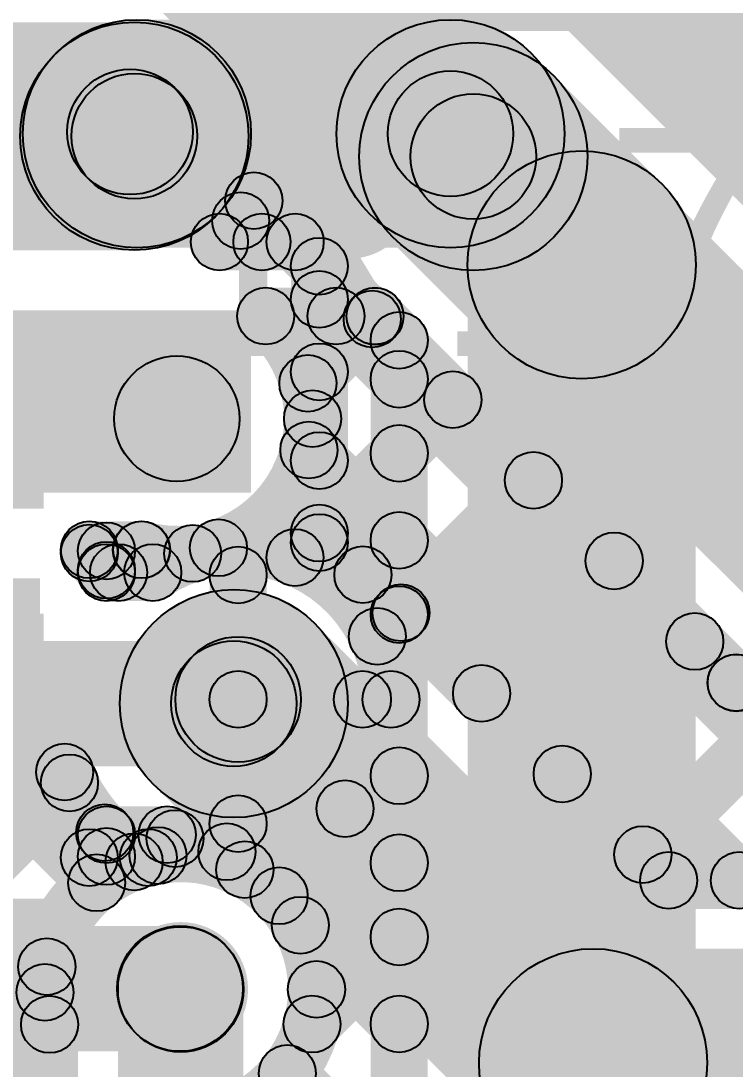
# Model space of a CAD drawing. Header units: millimetres. Extents: x -0.08 to 3.07, y -0.08 to 2.73.
# Drawn here: x 1.5857 to 1.7109, y 0.7399 to 0.9238 of the extents above; entities that cross this region are included whole.
import ezdxf

# ---------------------------------------------------------------- set-up
doc = ezdxf.new("R2010")
doc.units = ezdxf.units.MM
doc.header["$MEASUREMENT"] = 0
for name, color, linetype in [('BottomLayer', 5, 'Continuous'), ('TopLayer', 1, 'Continuous'), ('TopOverlay', 2, 'Continuous'), ('TopSolder', 216, 'Continuous'), ('ViaHoleLayer', 16, 'Continuous')]:
    doc.layers.add(name, color=color, linetype=linetype)

# ---------------------------------------------------------------- blocks, each defined once
blk = doc.blocks.new('BQ2057WSNTR_56')
at = {"layer": 'TopSolder'}
for points in [[(0.14081, 0.09081), (0.14081, 0.05919), (0.07179, 0.05919), (0.07179, 0.09081)], [(0.14081, 0.04081), (0.14081, 0.00919), (0.07179, 0.00919), (0.07179, 0.04081)], [(0.14081, -0.00919), (0.14081, -0.04081), (0.07179, -0.04081), (0.07179, -0.00919)], [(0.14081, -0.05919), (0.14081, -0.09081), (0.07179, -0.09081), (0.07179, -0.05919)]]:
    blk.add_hatch(color=216, dxfattribs=at).paths.add_polyline_path(points)

msp = doc.modelspace()

# ---------------------------------------------------------------- hatches: boundary and pattern name
at = {"layer": 'BottomLayer'}
for points in [[(1.56786, 0.96786), (1.59614, 0.99614), (1.74788, 0.84441), (1.71959, 0.81612)], [(1.67386, 0.92986), (1.70214, 0.95814), (1.78914, 0.87114), (1.76086, 0.84286)], [(1.5, 0.89331), (1.5, 0.91531), (1.6048, 0.91531), (1.6048, 0.89331)], [(1.59702, 0.89653), (1.61258, 0.91209), (1.61333, 0.91133), (1.59778, 0.89578)], [(1.62297, 0.8887), (1.63004, 0.89577), (1.63728, 0.88854), (1.63021, 0.88146)], [(1.62066, 0.8852), (1.62773, 0.89227), (1.63147, 0.88854), (1.6244, 0.88146)], [(1.62048, 0.88), (1.62048, 0.89), (1.63375, 0.89), (1.63375, 0.88)], [(1.63021, 0.88146), (1.63728, 0.88854), (1.64154, 0.88428), (1.63446, 0.87721)], [(1.63446, 0.87721), (1.64154, 0.88428), (1.71461, 0.8112), (1.70754, 0.80413)], [(1.643, 0.83227), (1.633, 0.83227), (1.633, 0.88075), (1.643, 0.88075)], [(1.63446, 0.8714), (1.64154, 0.87847), (1.74347, 0.77654), (1.7364, 0.76946)], [(1.64154, 0.85867), (1.63446, 0.86574), (1.64373, 0.87501), (1.6508, 0.86794)], [(1.554, 0.841), (1.626, 0.841), (1.626, 0.873), (1.554, 0.873)], [(1.64154, 0.83039), (1.63446, 0.83746), (1.65788, 0.86087), (1.66495, 0.8538)], [(1.63446, 0.84311), (1.64154, 0.85018), (1.71518, 0.77654), (1.70811, 0.76946)], [(1.65584, 0.81641), (1.64877, 0.82348), (1.67202, 0.84673), (1.67909, 0.83966)], [(1.66999, 0.80227), (1.66291, 0.80934), (1.68616, 0.83259), (1.69323, 0.82551)], [(1.64209, 0.82309), (1.64916, 0.83016), (1.70279, 0.77654), (1.69572, 0.76946)], [(1.57, 0.804), (1.589, 0.804), (1.589, 0.826), (1.57, 0.826)], [(1.68413, 0.78813), (1.67706, 0.7952), (1.7003, 0.81844), (1.70737, 0.81137)], [(1.60886, 0.78986), (1.63714, 0.81814), (1.70014, 0.75514), (1.67186, 0.72686)], [(1.69827, 0.77398), (1.6912, 0.78106), (1.71551, 0.80537), (1.72258, 0.7983)], [(1.569, 0.787), (1.569, 0.797), (1.59334, 0.797), (1.59334, 0.787)], [(1.54769, 0.78846), (1.55476, 0.79554), (1.59342, 0.75688), (1.58635, 0.74981)], [(1.57598, 0.78846), (1.58305, 0.79554), (1.60248, 0.77611), (1.59541, 0.76904)], [(1.47861, 0.66746), (1.47154, 0.67454), (1.59064, 0.79363), (1.59771, 0.78656)], [(1.59684, 0.77784), (1.60391, 0.78491), (1.60904, 0.77977), (1.60197, 0.7727)], [(1.69925, 0.768), (1.69925, 0.778), (1.915, 0.778), (1.915, 0.768)], [(1.5069, 0.66746), (1.49983, 0.67454), (1.58667, 0.76138), (1.59374, 0.75431)], [(1.686, 0.721), (1.686, 0.761), (1.915, 0.761), (1.915, 0.721)], [(1.62469, 0.70532), (1.60269, 0.70532), (1.60269, 0.75387), (1.62469, 0.75387)], [(1.59569, 0.70532), (1.58569, 0.70532), (1.58569, 0.74771), (1.59569, 0.74771)]]:
    msp.add_hatch(color=5, dxfattribs=at).paths.add_polyline_path(points)
h = msp.add_hatch(color=5, dxfattribs=at)
edge = h.paths.add_edge_path()
edge.add_arc((1.60556, 0.90356), 0.01181, 0, 360)
h = msp.add_hatch(color=5, dxfattribs=at)
edge = h.paths.add_edge_path()
edge.add_arc((1.6048, 0.90431), 0.011, 0, 360)
h = msp.add_hatch(color=5, dxfattribs=at)
edge = h.paths.add_edge_path()
edge.add_arc((1.6048, 0.90431), 0.011, 0, 360)
h = msp.add_hatch(color=5, dxfattribs=at)
edge = h.paths.add_edge_path()
edge.add_arc((1.60556, 0.90356), 0.011, 0, 360)
h = msp.add_hatch(color=5, dxfattribs=at)
edge = h.paths.add_edge_path()
edge.add_arc((1.62651, 0.89224), 0.005, 0, 360)
h = msp.add_hatch(color=5, dxfattribs=at)
edge = h.paths.add_edge_path()
edge.add_arc((1.62651, 0.89224), 0.005, 0, 360)
h = msp.add_hatch(color=5, dxfattribs=at)
edge = h.paths.add_edge_path()
edge.add_arc((1.62419, 0.88874), 0.005, 0, 360)
h = msp.add_hatch(color=5, dxfattribs=at)
edge = h.paths.add_edge_path()
edge.add_arc((1.62048, 0.885), 0.005, 0, 360)
h = msp.add_hatch(color=5, dxfattribs=at)
edge = h.paths.add_edge_path()
edge.add_arc((1.62048, 0.885), 0.005, 0, 360)
h = msp.add_hatch(color=5, dxfattribs=at)
edge = h.paths.add_edge_path()
edge.add_arc((1.62793, 0.885), 0.005, 0, 360)
h = msp.add_hatch(color=5, dxfattribs=at)
edge = h.paths.add_edge_path()
edge.add_arc((1.63375, 0.885), 0.005, 0, 360)
h = msp.add_hatch(color=5, dxfattribs=at)
edge = h.paths.add_edge_path()
edge.add_arc((1.63375, 0.885), 0.005, 0, 360)
h = msp.add_hatch(color=5, dxfattribs=at)
edge = h.paths.add_edge_path()
edge.add_arc((1.63375, 0.885), 0.005, 0, 360)
h = msp.add_hatch(color=5, dxfattribs=at)
edge = h.paths.add_edge_path()
edge.add_arc((1.638, 0.88075), 0.005, 0, 360)
h = msp.add_hatch(color=5, dxfattribs=at)
edge = h.paths.add_edge_path()
edge.add_arc((1.638, 0.88075), 0.005, 0, 360)
h = msp.add_hatch(color=5, dxfattribs=at)
edge = h.paths.add_edge_path()
edge.add_arc((1.638, 0.88075), 0.005, 0, 360)
h = msp.add_hatch(color=5, dxfattribs=at)
edge = h.paths.add_edge_path()
edge.add_arc((1.638, 0.87493), 0.005, 0, 360)
h = msp.add_hatch(color=5, dxfattribs=at)
edge = h.paths.add_edge_path()
edge.add_arc((1.64727, 0.87148), 0.005, 0, 360)
h = msp.add_hatch(color=5, dxfattribs=at)
edge = h.paths.add_edge_path()
edge.add_arc((1.638, 0.86221), 0.005, 0, 360)
h = msp.add_hatch(color=5, dxfattribs=at)
edge = h.paths.add_edge_path()
edge.add_arc((1.613, 0.854), 0.01181, 0, 360)
h = msp.add_hatch(color=5, dxfattribs=at)
edge = h.paths.add_edge_path()
edge.add_arc((1.66141, 0.85733), 0.005, 0, 360)
h = msp.add_hatch(color=5, dxfattribs=at)
edge = h.paths.add_edge_path()
edge.add_arc((1.638, 0.84665), 0.005, 0, 360)
h = msp.add_hatch(color=5, dxfattribs=at)
edge = h.paths.add_edge_path()
edge.add_arc((1.67555, 0.84319), 0.005, 0, 360)
h = msp.add_hatch(color=5, dxfattribs=at)
edge = h.paths.add_edge_path()
edge.add_arc((1.638, 0.83392), 0.005, 0, 360)
h = msp.add_hatch(color=5, dxfattribs=at)
edge = h.paths.add_edge_path()
edge.add_arc((1.638, 0.83227), 0.005, 0, 360)
h = msp.add_hatch(color=5, dxfattribs=at)
edge = h.paths.add_edge_path()
edge.add_arc((1.638, 0.83227), 0.005, 0, 360)
h = msp.add_hatch(color=5, dxfattribs=at)
edge = h.paths.add_edge_path()
edge.add_arc((1.6897, 0.82905), 0.005, 0, 360)
h = msp.add_hatch(color=5, dxfattribs=at)
edge = h.paths.add_edge_path()
edge.add_arc((1.64563, 0.82663), 0.005, 0, 360)
h = msp.add_hatch(color=5, dxfattribs=at)
edge = h.paths.add_edge_path()
edge.add_arc((1.64563, 0.82663), 0.005, 0, 360)
h = msp.add_hatch(color=5, dxfattribs=at)
edge = h.paths.add_edge_path()
edge.add_arc((1.623, 0.804), 0.02, 0, 360)
h = msp.add_hatch(color=5, dxfattribs=at)
edge = h.paths.add_edge_path()
edge.add_arc((1.65231, 0.81995), 0.005, 0, 360)
h = msp.add_hatch(color=5, dxfattribs=at)
edge = h.paths.add_edge_path()
edge.add_arc((1.70384, 0.81491), 0.005, 0, 360)
h = msp.add_hatch(color=5, dxfattribs=at)
edge = h.paths.add_edge_path()
edge.add_arc((1.62375, 0.80475), 0.01181, 0, 360)
h = msp.add_hatch(color=5, dxfattribs=at)
edge = h.paths.add_edge_path()
edge.add_arc((1.71108, 0.80767), 0.005, 0, 360)
h = msp.add_hatch(color=5, dxfattribs=at)
edge = h.paths.add_edge_path()
edge.add_arc((1.71108, 0.80767), 0.005, 0, 360)
h = msp.add_hatch(color=5, dxfattribs=at)
edge = h.paths.add_edge_path()
edge.add_arc((1.71111, 0.80764), 0.005, 0, 360)
h = msp.add_hatch(color=5, dxfattribs=at)
edge = h.paths.add_edge_path()
edge.add_arc((1.66645, 0.8058), 0.005, 0, 360)
h = msp.add_hatch(color=5, dxfattribs=at)
edge = h.paths.add_edge_path()
edge.add_arc((1.59334, 0.792), 0.005, 0, 360)
h = msp.add_hatch(color=5, dxfattribs=at)
edge = h.paths.add_edge_path()
edge.add_arc((1.59334, 0.792), 0.005, 0, 360)
h = msp.add_hatch(color=5, dxfattribs=at)
edge = h.paths.add_edge_path()
edge.add_arc((1.68059, 0.79166), 0.005, 0, 360)
h = msp.add_hatch(color=5, dxfattribs=at)
edge = h.paths.add_edge_path()
edge.add_arc((1.59418, 0.7901), 0.005, 0, 360)
h = msp.add_hatch(color=5, dxfattribs=at)
edge = h.paths.add_edge_path()
edge.add_arc((1.60037, 0.78137), 0.005, 0, 360)
h = msp.add_hatch(color=5, dxfattribs=at)
edge = h.paths.add_edge_path()
edge.add_arc((1.60037, 0.78137), 0.005, 0, 360)
h = msp.add_hatch(color=5, dxfattribs=at)
edge = h.paths.add_edge_path()
edge.add_arc((1.69473, 0.77752), 0.005, 0, 360)
h = msp.add_hatch(color=5, dxfattribs=at)
edge = h.paths.add_edge_path()
edge.add_arc((1.60551, 0.77624), 0.005, 0, 360)
h = msp.add_hatch(color=5, dxfattribs=at)
edge = h.paths.add_edge_path()
edge.add_arc((1.60551, 0.77624), 0.005, 0, 360)
h = msp.add_hatch(color=5, dxfattribs=at)
edge = h.paths.add_edge_path()
edge.add_arc((1.69925, 0.773), 0.005, 0, 360)
h = msp.add_hatch(color=5, dxfattribs=at)
edge = h.paths.add_edge_path()
edge.add_arc((1.69925, 0.773), 0.005, 0, 360)
h = msp.add_hatch(color=5, dxfattribs=at)
edge = h.paths.add_edge_path()
edge.add_arc((1.71165, 0.773), 0.005, 0, 360)
h = msp.add_hatch(color=5, dxfattribs=at)
edge = h.paths.add_edge_path()
edge.add_arc((1.59894, 0.77257), 0.005, 0, 360)
h = msp.add_hatch(color=5, dxfattribs=at)
edge = h.paths.add_edge_path()
edge.add_arc((1.61369, 0.75387), 0.01181, 0, 360)
h = msp.add_hatch(color=5, dxfattribs=at)
edge = h.paths.add_edge_path()
edge.add_arc((1.61369, 0.75387), 0.011, 0, 360)
h = msp.add_hatch(color=5, dxfattribs=at)
edge = h.paths.add_edge_path()
edge.add_arc((1.59021, 0.75785), 0.005, 0, 360)
h = msp.add_hatch(color=5, dxfattribs=at)
edge = h.paths.add_edge_path()
edge.add_arc((1.686, 0.741), 0.02, 0, 360)
h = msp.add_hatch(color=5, dxfattribs=at)
edge = h.paths.add_edge_path()
edge.add_arc((1.686, 0.741), 0.02, 0, 360)
h = msp.add_hatch(color=5, dxfattribs=at)
edge = h.paths.add_edge_path()
edge.add_arc((1.58988, 0.75335), 0.005, 0, 360)
h = msp.add_hatch(color=5, dxfattribs=at)
edge = h.paths.add_edge_path()
edge.add_arc((1.59069, 0.74771), 0.005, 0, 360)
h = msp.add_hatch(color=5, dxfattribs=at)
edge = h.paths.add_edge_path()
edge.add_arc((1.59069, 0.74771), 0.005, 0, 360)
at = {"layer": 'TopLayer'}
for points in [[(1.55559, 0.88356), (1.55559, 0.92356), (1.60556, 0.92356), (1.60556, 0.88356)], [(1.606, 0.884), (1.606, 0.924), (1.661, 0.924), (1.661, 0.884)], [(1.65086, 0.88586), (1.67914, 0.91414), (1.69814, 0.89514), (1.66986, 0.86686)], [(1.65322, 0.89622), (1.66878, 0.91178), (1.67278, 0.90778), (1.65722, 0.89222)], [(1.704, 0.604), (1.664, 0.604), (1.664, 0.881), (1.704, 0.881)], [(1.62859, 0.867), (1.62859, 0.877), (1.64775, 0.877), (1.64775, 0.867)], [(1.63953, 0.85666), (1.63245, 0.86373), (1.64423, 0.87551), (1.6513, 0.86844)], [(1.6374, 0.86846), (1.64447, 0.87554), (1.65554, 0.86447), (1.64846, 0.8574)], [(1.64421, 0.86846), (1.65128, 0.87554), (1.65554, 0.87128), (1.64846, 0.86421)], [(1.657, 0.604), (1.647, 0.604), (1.647, 0.86775), (1.657, 0.86775)], [(1.55515, 0.843), (1.55515, 0.865), (1.613, 0.865), (1.613, 0.843)], [(1.63725, 0.8261), (1.63018, 0.83318), (1.64846, 0.85146), (1.65554, 0.84439)], [(1.63263, 0.84495), (1.6397, 0.85202), (1.65554, 0.83618), (1.64846, 0.82911)], [(1.59766, 0.826), (1.59766, 0.836), (1.60684, 0.836), (1.60684, 0.826)], [(1.59413, 0.82688), (1.6012, 0.83395), (1.6042, 0.83095), (1.59713, 0.82388)], [(1.60633, 0.82346), (1.59926, 0.83054), (1.60326, 0.83454), (1.61033, 0.82746)], [(1.60066, 0.822), (1.60066, 0.832), (1.60879, 0.832), (1.60879, 0.822)], [(1.60566, 0.827), (1.59566, 0.827), (1.59566, 0.83081), (1.60566, 0.83081)], [(1.62875, 0.80475), (1.61875, 0.80475), (1.61875, 0.82656), (1.62875, 0.82656)], [(1.65171, 0.81228), (1.64464, 0.81935), (1.64846, 0.82317), (1.65554, 0.8161)], [(1.55515, 0.793), (1.55515, 0.815), (1.623, 0.815), (1.623, 0.793)], [(1.63078, 0.79622), (1.61522, 0.81178), (1.61597, 0.81253), (1.63153, 0.79697)], [(1.62375, 0.79975), (1.62375, 0.80975), (1.64556, 0.80975), (1.64556, 0.79975)], [(1.62875, 0.78294), (1.61875, 0.78294), (1.61875, 0.80475), (1.62875, 0.80475)], [(1.63447, 0.76675), (1.6274, 0.77382), (1.64846, 0.79489), (1.65554, 0.78782)], [(1.63896, 0.78205), (1.64603, 0.78912), (1.65554, 0.77962), (1.64846, 0.77254)], [(1.60066, 0.776), (1.60066, 0.786), (1.61131, 0.786), (1.61131, 0.776)], [(1.61325, 0.77382), (1.60618, 0.78089), (1.60915, 0.78386), (1.61622, 0.77679)], [(1.59766, 0.772), (1.59766, 0.782), (1.60801, 0.782), (1.60801, 0.772)], [(1.61825, 0.77448), (1.62532, 0.78155), (1.62847, 0.7784), (1.6214, 0.77133)], [(1.60566, 0.77719), (1.59566, 0.77719), (1.59566, 0.781), (1.60566, 0.781)], [(1.63114, 0.76159), (1.63821, 0.76866), (1.65554, 0.75133), (1.64846, 0.74426)], [(1.55515, 0.743), (1.55515, 0.765), (1.61356, 0.765), (1.61356, 0.743)], [(1.64024, 0.74424), (1.63317, 0.75131), (1.64846, 0.76661), (1.65554, 0.75953)], [(1.60578, 0.74622), (1.62134, 0.76178), (1.62146, 0.76165), (1.60591, 0.7461)], [(1.62885, 0.73559), (1.63592, 0.74267), (1.65554, 0.72305), (1.64846, 0.71598)]]:
    msp.add_hatch(color=1, dxfattribs=at).paths.add_polyline_path(points)
h = msp.add_hatch(color=1, dxfattribs=at)
edge = h.paths.add_edge_path()
edge.add_arc((1.60556, 0.90356), 0.02, 0, 360)
h = msp.add_hatch(color=1, dxfattribs=at)
edge = h.paths.add_edge_path()
edge.add_arc((1.606, 0.904), 0.02, 0, 360)
h = msp.add_hatch(color=1, dxfattribs=at)
edge = h.paths.add_edge_path()
edge.add_arc((1.661, 0.904), 0.02, 0, 360)
h = msp.add_hatch(color=1, dxfattribs=at)
edge = h.paths.add_edge_path()
edge.add_arc((1.665, 0.9), 0.02, 0, 360)
h = msp.add_hatch(color=1, dxfattribs=at)
edge = h.paths.add_edge_path()
edge.add_arc((1.60556, 0.90356), 0.01181, 0, 360)
h = msp.add_hatch(color=1, dxfattribs=at)
edge = h.paths.add_edge_path()
edge.add_arc((1.661, 0.904), 0.011, 0, 360)
h = msp.add_hatch(color=1, dxfattribs=at)
edge = h.paths.add_edge_path()
edge.add_arc((1.665, 0.9), 0.011, 0, 360)
h = msp.add_hatch(color=1, dxfattribs=at)
edge = h.paths.add_edge_path()
edge.add_arc((1.684, 0.881), 0.02, 0, 360)
h = msp.add_hatch(color=1, dxfattribs=at)
edge = h.paths.add_edge_path()
edge.add_arc((1.684, 0.881), 0.02, 0, 360)
h = msp.add_hatch(color=1, dxfattribs=at)
edge = h.paths.add_edge_path()
edge.add_arc((1.62859, 0.872), 0.005, 0, 360)
h = msp.add_hatch(color=1, dxfattribs=at)
edge = h.paths.add_edge_path()
edge.add_arc((1.62859, 0.872), 0.005, 0, 360)
h = msp.add_hatch(color=1, dxfattribs=at)
edge = h.paths.add_edge_path()
edge.add_arc((1.64093, 0.872), 0.005, 0, 360)
h = msp.add_hatch(color=1, dxfattribs=at)
edge = h.paths.add_edge_path()
edge.add_arc((1.64775, 0.872), 0.005, 0, 360)
h = msp.add_hatch(color=1, dxfattribs=at)
edge = h.paths.add_edge_path()
edge.add_arc((1.64775, 0.872), 0.005, 0, 360)
h = msp.add_hatch(color=1, dxfattribs=at)
edge = h.paths.add_edge_path()
edge.add_arc((1.64777, 0.87198), 0.005, 0, 360)
h = msp.add_hatch(color=1, dxfattribs=at)
edge = h.paths.add_edge_path()
edge.add_arc((1.652, 0.86775), 0.005, 0, 360)
h = msp.add_hatch(color=1, dxfattribs=at)
edge = h.paths.add_edge_path()
edge.add_arc((1.652, 0.86775), 0.005, 0, 360)
h = msp.add_hatch(color=1, dxfattribs=at)
edge = h.paths.add_edge_path()
edge.add_arc((1.613, 0.854), 0.01181, 0, 360)
h = msp.add_hatch(color=1, dxfattribs=at)
edge = h.paths.add_edge_path()
edge.add_arc((1.613, 0.854), 0.011, 0, 360)
h = msp.add_hatch(color=1, dxfattribs=at)
edge = h.paths.add_edge_path()
edge.add_arc((1.63599, 0.8602), 0.005, 0, 360)
h = msp.add_hatch(color=1, dxfattribs=at)
edge = h.paths.add_edge_path()
edge.add_arc((1.652, 0.86093), 0.005, 0, 360)
h = msp.add_hatch(color=1, dxfattribs=at)
edge = h.paths.add_edge_path()
edge.add_arc((1.63681, 0.854), 0.005, 0, 360)
h = msp.add_hatch(color=1, dxfattribs=at)
edge = h.paths.add_edge_path()
edge.add_arc((1.63681, 0.854), 0.005, 0, 360)
h = msp.add_hatch(color=1, dxfattribs=at)
edge = h.paths.add_edge_path()
edge.add_arc((1.63616, 0.84849), 0.005, 0, 360)
h = msp.add_hatch(color=1, dxfattribs=at)
edge = h.paths.add_edge_path()
edge.add_arc((1.652, 0.84792), 0.005, 0, 360)
h = msp.add_hatch(color=1, dxfattribs=at)
edge = h.paths.add_edge_path()
edge.add_arc((1.652, 0.83265), 0.005, 0, 360)
h = msp.add_hatch(color=1, dxfattribs=at)
edge = h.paths.add_edge_path()
edge.add_arc((1.59766, 0.831), 0.005, 0, 360)
h = msp.add_hatch(color=1, dxfattribs=at)
edge = h.paths.add_edge_path()
edge.add_arc((1.59766, 0.83042), 0.005, 0, 360)
h = msp.add_hatch(color=1, dxfattribs=at)
edge = h.paths.add_edge_path()
edge.add_arc((1.60066, 0.83081), 0.005, 0, 360)
h = msp.add_hatch(color=1, dxfattribs=at)
edge = h.paths.add_edge_path()
edge.add_arc((1.60679, 0.831), 0.005, 0, 360)
h = msp.add_hatch(color=1, dxfattribs=at)
edge = h.paths.add_edge_path()
edge.add_arc((1.60684, 0.831), 0.005, 0, 360)
h = msp.add_hatch(color=1, dxfattribs=at)
edge = h.paths.add_edge_path()
edge.add_arc((1.60684, 0.831), 0.005, 0, 360)
h = msp.add_hatch(color=1, dxfattribs=at)
edge = h.paths.add_edge_path()
edge.add_arc((1.61579, 0.83035), 0.005, 0, 360)
h = msp.add_hatch(color=1, dxfattribs=at)
edge = h.paths.add_edge_path()
edge.add_arc((1.61579, 0.83035), 0.005, 0, 360)
h = msp.add_hatch(color=1, dxfattribs=at)
edge = h.paths.add_edge_path()
edge.add_arc((1.62031, 0.83134), 0.005, 0, 360)
h = msp.add_hatch(color=1, dxfattribs=at)
edge = h.paths.add_edge_path()
edge.add_arc((1.62031, 0.83134), 0.005, 0, 360)
h = msp.add_hatch(color=1, dxfattribs=at)
edge = h.paths.add_edge_path()
edge.add_arc((1.63372, 0.82964), 0.005, 0, 360)
h = msp.add_hatch(color=1, dxfattribs=at)
edge = h.paths.add_edge_path()
edge.add_arc((1.60066, 0.82742), 0.005, 0, 360)
h = msp.add_hatch(color=1, dxfattribs=at)
edge = h.paths.add_edge_path()
edge.add_arc((1.60066, 0.827), 0.005, 0, 360)
h = msp.add_hatch(color=1, dxfattribs=at)
edge = h.paths.add_edge_path()
edge.add_arc((1.60066, 0.827), 0.005, 0, 360)
h = msp.add_hatch(color=1, dxfattribs=at)
edge = h.paths.add_edge_path()
edge.add_arc((1.60279, 0.827), 0.005, 0, 360)
h = msp.add_hatch(color=1, dxfattribs=at)
edge = h.paths.add_edge_path()
edge.add_arc((1.60879, 0.827), 0.005, 0, 360)
h = msp.add_hatch(color=1, dxfattribs=at)
edge = h.paths.add_edge_path()
edge.add_arc((1.60879, 0.827), 0.005, 0, 360)
h = msp.add_hatch(color=1, dxfattribs=at)
edge = h.paths.add_edge_path()
edge.add_arc((1.62375, 0.82656), 0.005, 0, 360)
h = msp.add_hatch(color=1, dxfattribs=at)
edge = h.paths.add_edge_path()
edge.add_arc((1.652, 0.81964), 0.005, 0, 360)
h = msp.add_hatch(color=1, dxfattribs=at)
edge = h.paths.add_edge_path()
edge.add_arc((1.64817, 0.81581), 0.005, 0, 360)
h = msp.add_hatch(color=1, dxfattribs=at)
edge = h.paths.add_edge_path()
edge.add_arc((1.62375, 0.80475), 0.01181, 0, 360)
h = msp.add_hatch(color=1, dxfattribs=at)
edge = h.paths.add_edge_path()
edge.add_arc((1.623, 0.804), 0.011, 0, 360)
h = msp.add_hatch(color=1, dxfattribs=at)
edge = h.paths.add_edge_path()
edge.add_arc((1.623, 0.804), 0.011, 0, 360)
h = msp.add_hatch(color=1, dxfattribs=at)
edge = h.paths.add_edge_path()
edge.add_arc((1.62375, 0.80475), 0.011, 0, 360)
h = msp.add_hatch(color=1, dxfattribs=at)
edge = h.paths.add_edge_path()
edge.add_arc((1.62375, 0.80475), 0.005, 0, 360)
h = msp.add_hatch(color=1, dxfattribs=at)
edge = h.paths.add_edge_path()
edge.add_arc((1.62375, 0.80475), 0.005, 0, 360)
h = msp.add_hatch(color=1, dxfattribs=at)
edge = h.paths.add_edge_path()
edge.add_arc((1.62375, 0.80475), 0.005, 0, 360)
h = msp.add_hatch(color=1, dxfattribs=at)
edge = h.paths.add_edge_path()
edge.add_arc((1.64556, 0.80475), 0.005, 0, 360)
h = msp.add_hatch(color=1, dxfattribs=at)
edge = h.paths.add_edge_path()
edge.add_arc((1.65056, 0.80475), 0.005, 0, 360)
h = msp.add_hatch(color=1, dxfattribs=at)
edge = h.paths.add_edge_path()
edge.add_arc((1.65056, 0.80475), 0.005, 0, 360)
h = msp.add_hatch(color=1, dxfattribs=at)
edge = h.paths.add_edge_path()
edge.add_arc((1.652, 0.79135), 0.005, 0, 360)
h = msp.add_hatch(color=1, dxfattribs=at)
edge = h.paths.add_edge_path()
edge.add_arc((1.6425, 0.78558), 0.005, 0, 360)
h = msp.add_hatch(color=1, dxfattribs=at)
edge = h.paths.add_edge_path()
edge.add_arc((1.62375, 0.78294), 0.005, 0, 360)
h = msp.add_hatch(color=1, dxfattribs=at)
edge = h.paths.add_edge_path()
edge.add_arc((1.60066, 0.781), 0.005, 0, 360)
h = msp.add_hatch(color=1, dxfattribs=at)
edge = h.paths.add_edge_path()
edge.add_arc((1.60066, 0.781), 0.005, 0, 360)
h = msp.add_hatch(color=1, dxfattribs=at)
edge = h.paths.add_edge_path()
edge.add_arc((1.61131, 0.781), 0.005, 0, 360)
h = msp.add_hatch(color=1, dxfattribs=at)
edge = h.paths.add_edge_path()
edge.add_arc((1.61131, 0.781), 0.005, 0, 360)
h = msp.add_hatch(color=1, dxfattribs=at)
edge = h.paths.add_edge_path()
edge.add_arc((1.61269, 0.78033), 0.005, 0, 360)
h = msp.add_hatch(color=1, dxfattribs=at)
edge = h.paths.add_edge_path()
edge.add_arc((1.59766, 0.777), 0.005, 0, 360)
h = msp.add_hatch(color=1, dxfattribs=at)
edge = h.paths.add_edge_path()
edge.add_arc((1.60066, 0.77719), 0.005, 0, 360)
h = msp.add_hatch(color=1, dxfattribs=at)
edge = h.paths.add_edge_path()
edge.add_arc((1.60801, 0.777), 0.005, 0, 360)
h = msp.add_hatch(color=1, dxfattribs=at)
edge = h.paths.add_edge_path()
edge.add_arc((1.60801, 0.777), 0.005, 0, 360)
h = msp.add_hatch(color=1, dxfattribs=at)
edge = h.paths.add_edge_path()
edge.add_arc((1.60971, 0.77735), 0.005, 0, 360)
h = msp.add_hatch(color=1, dxfattribs=at)
edge = h.paths.add_edge_path()
edge.add_arc((1.62178, 0.77801), 0.005, 0, 360)
h = msp.add_hatch(color=1, dxfattribs=at)
edge = h.paths.add_edge_path()
edge.add_arc((1.62493, 0.77486), 0.005, 0, 360)
h = msp.add_hatch(color=1, dxfattribs=at)
edge = h.paths.add_edge_path()
edge.add_arc((1.652, 0.77608), 0.005, 0, 360)
h = msp.add_hatch(color=1, dxfattribs=at)
edge = h.paths.add_edge_path()
edge.add_arc((1.63094, 0.77029), 0.005, 0, 360)
h = msp.add_hatch(color=1, dxfattribs=at)
edge = h.paths.add_edge_path()
edge.add_arc((1.63467, 0.76512), 0.005, 0, 360)
h = msp.add_hatch(color=1, dxfattribs=at)
edge = h.paths.add_edge_path()
edge.add_arc((1.652, 0.76307), 0.005, 0, 360)
h = msp.add_hatch(color=1, dxfattribs=at)
edge = h.paths.add_edge_path()
edge.add_arc((1.61369, 0.75387), 0.01181, 0, 360)
h = msp.add_hatch(color=1, dxfattribs=at)
edge = h.paths.add_edge_path()
edge.add_arc((1.61356, 0.754), 0.011, 0, 360)
h = msp.add_hatch(color=1, dxfattribs=at)
edge = h.paths.add_edge_path()
edge.add_arc((1.61356, 0.754), 0.011, 0, 360)
h = msp.add_hatch(color=1, dxfattribs=at)
edge = h.paths.add_edge_path()
edge.add_arc((1.61369, 0.75387), 0.011, 0, 360)
h = msp.add_hatch(color=1, dxfattribs=at)
edge = h.paths.add_edge_path()
edge.add_arc((1.6375, 0.75387), 0.005, 0, 360)
h = msp.add_hatch(color=1, dxfattribs=at)
edge = h.paths.add_edge_path()
edge.add_arc((1.6375, 0.75387), 0.005, 0, 360)
h = msp.add_hatch(color=1, dxfattribs=at)
edge = h.paths.add_edge_path()
edge.add_arc((1.6367, 0.74777), 0.005, 0, 360)
h = msp.add_hatch(color=1, dxfattribs=at)
edge = h.paths.add_edge_path()
edge.add_arc((1.652, 0.7478), 0.005, 0, 360)
h = msp.add_hatch(color=1, dxfattribs=at)
edge = h.paths.add_edge_path()
edge.add_arc((1.63238, 0.73913), 0.005, 0, 360)
at = {"layer": 'ViaHoleLayer'}
h = msp.add_hatch(color=16, dxfattribs=at)
edge = h.paths.add_edge_path()
edge.add_arc((1.60556, 0.90356), 0.00591, 0, 360)
h = msp.add_hatch(color=16, dxfattribs=at)
edge = h.paths.add_edge_path()
edge.add_arc((1.613, 0.854), 0.00591, 0, 360)
h = msp.add_hatch(color=16, dxfattribs=at)
edge = h.paths.add_edge_path()
edge.add_arc((1.62375, 0.80475), 0.00591, 0, 360)
h = msp.add_hatch(color=16, dxfattribs=at)
edge = h.paths.add_edge_path()
edge.add_arc((1.61369, 0.75387), 0.00591, 0, 360)

# ---------------------------------------------------------------- linework, layer by layer
at = {"layer": 'BottomLayer', "const_width": 0.01}
for points in [[(1.62651, 0.89224, -0.099902), (1.62048, 0.885)], [(1.638, 0.83227, -0.074518), (1.64563, 0.82663)], [(1.73373, 0.79827, -0.199231), (1.71108, 0.80767)], [(1.73373, 0.79827, -0.198912), (1.71111, 0.80764)], [(1.60037, 0.78137, -0.100588), (1.59334, 0.792)], [(1.59069, 0.74771, -0.388419), (1.60551, 0.77624)]]:
    msp.add_lwpolyline(points, format="xyb", dxfattribs=at)
at = {"layer": 'BottomLayer'}
for centre, radius in [((1.6048, 0.90431), 0.011), ((1.6048, 0.90431), 0.011), ((1.60556, 0.90356), 0.011), ((1.62651, 0.89224), 0.005), ((1.62651, 0.89224), 0.005), ((1.62419, 0.88874), 0.005), ((1.62048, 0.885), 0.005), ((1.62048, 0.885), 0.005), ((1.62793, 0.885), 0.005), ((1.63375, 0.885), 0.005), ((1.63375, 0.885), 0.005), ((1.63375, 0.885), 0.005), ((1.638, 0.88075), 0.005), ((1.638, 0.88075), 0.005), ((1.638, 0.88075), 0.005), ((1.638, 0.87493), 0.005), ((1.64727, 0.87148), 0.005), ((1.638, 0.86221), 0.005), ((1.66141, 0.85733), 0.005), ((1.638, 0.84665), 0.005), ((1.67555, 0.84319), 0.005), ((1.638, 0.83392), 0.005), ((1.638, 0.83227), 0.005), ((1.638, 0.83227), 0.005), ((1.6897, 0.82905), 0.005), ((1.64563, 0.82663), 0.005), ((1.64563, 0.82663), 0.005), ((1.623, 0.804), 0.02), ((1.65231, 0.81995), 0.005), ((1.70384, 0.81491), 0.005), ((1.71108, 0.80767), 0.005), ((1.71108, 0.80767), 0.005), ((1.71111, 0.80764), 0.005), ((1.66645, 0.8058), 0.005), ((1.59334, 0.792), 0.005), ((1.59334, 0.792), 0.005), ((1.68059, 0.79166), 0.005), ((1.59418, 0.7901), 0.005), ((1.60037, 0.78137), 0.005), ((1.60037, 0.78137), 0.005), ((1.69473, 0.77752), 0.005), ((1.60551, 0.77624), 0.005), ((1.60551, 0.77624), 0.005), ((1.69925, 0.773), 0.005), ((1.69925, 0.773), 0.005), ((1.71165, 0.773), 0.005), ((1.59894, 0.77257), 0.005), ((1.61369, 0.75387), 0.011), ((1.59021, 0.75785), 0.005), ((1.686, 0.741), 0.02), ((1.686, 0.741), 0.02), ((1.58988, 0.75335), 0.005), ((1.59069, 0.74771), 0.005), ((1.59069, 0.74771), 0.005)]:
    msp.add_circle(centre, radius, dxfattribs=at)
at = {"layer": 'TopLayer', "const_width": 0.01}
for points in [[(1.62859, 0.872, -0.217618), (1.63681, 0.854)], [(1.63681, 0.854, -0.325466), (1.62031, 0.83134)], [(1.61579, 0.83035, -0.095128), (1.60684, 0.831)], [(1.60879, 0.827, -0.072786), (1.61579, 0.83035)], [(1.62031, 0.83134, -0.452383), (1.65056, 0.80475)], [(1.65056, 0.80475, -0.563736), (1.61131, 0.781)], [(1.60801, 0.777, -0.486581), (1.6375, 0.75387)], [(1.6375, 0.75387, -0.499226), (1.60708, 0.731)]]:
    msp.add_lwpolyline(points, format="xyb", dxfattribs=at)
at = {"layer": 'TopLayer'}
for centre, radius in [((1.60556, 0.90356), 0.02), ((1.606, 0.904), 0.02), ((1.661, 0.904), 0.02), ((1.665, 0.9), 0.02), ((1.661, 0.904), 0.011), ((1.665, 0.9), 0.011), ((1.684, 0.881), 0.02), ((1.684, 0.881), 0.02), ((1.62859, 0.872), 0.005), ((1.62859, 0.872), 0.005), ((1.64093, 0.872), 0.005), ((1.64775, 0.872), 0.005), ((1.64775, 0.872), 0.005), ((1.64777, 0.87198), 0.005), ((1.652, 0.86775), 0.005), ((1.652, 0.86775), 0.005), ((1.613, 0.854), 0.011), ((1.63599, 0.8602), 0.005), ((1.652, 0.86093), 0.005), ((1.63681, 0.854), 0.005), ((1.63681, 0.854), 0.005), ((1.63616, 0.84849), 0.005), ((1.652, 0.84792), 0.005), ((1.652, 0.83265), 0.005), ((1.59766, 0.831), 0.005), ((1.59766, 0.83042), 0.005), ((1.60066, 0.83081), 0.005), ((1.60679, 0.831), 0.005), ((1.60684, 0.831), 0.005), ((1.60684, 0.831), 0.005), ((1.61579, 0.83035), 0.005), ((1.61579, 0.83035), 0.005), ((1.62031, 0.83134), 0.005), ((1.62031, 0.83134), 0.005), ((1.63372, 0.82964), 0.005), ((1.60066, 0.82742), 0.005), ((1.60066, 0.827), 0.005), ((1.60066, 0.827), 0.005), ((1.60279, 0.827), 0.005), ((1.60879, 0.827), 0.005), ((1.60879, 0.827), 0.005), ((1.62375, 0.82656), 0.005), ((1.652, 0.81964), 0.005), ((1.64817, 0.81581), 0.005), ((1.623, 0.804), 0.011), ((1.623, 0.804), 0.011), ((1.62375, 0.80475), 0.011), ((1.62375, 0.80475), 0.005), ((1.62375, 0.80475), 0.005), ((1.62375, 0.80475), 0.005), ((1.64556, 0.80475), 0.005), ((1.65056, 0.80475), 0.005), ((1.65056, 0.80475), 0.005), ((1.652, 0.79135), 0.005), ((1.6425, 0.78558), 0.005), ((1.62375, 0.78294), 0.005), ((1.60066, 0.781), 0.005), ((1.60066, 0.781), 0.005), ((1.61131, 0.781), 0.005), ((1.61131, 0.781), 0.005), ((1.61269, 0.78033), 0.005), ((1.59766, 0.777), 0.005), ((1.60066, 0.77719), 0.005), ((1.60801, 0.777), 0.005), ((1.60801, 0.777), 0.005), ((1.60971, 0.77735), 0.005), ((1.62178, 0.77801), 0.005), ((1.62493, 0.77486), 0.005), ((1.652, 0.77608), 0.005), ((1.63094, 0.77029), 0.005), ((1.63467, 0.76512), 0.005), ((1.652, 0.76307), 0.005), ((1.61356, 0.754), 0.011), ((1.61356, 0.754), 0.011), ((1.61369, 0.75387), 0.011), ((1.6375, 0.75387), 0.005), ((1.6375, 0.75387), 0.005), ((1.6367, 0.74777), 0.005), ((1.652, 0.7478), 0.005), ((1.63238, 0.73913), 0.005)]:
    msp.add_circle(centre, radius, dxfattribs=at)

# ---------------------------------------------------------------- block references
at = {"rotation": 360}
msp.add_blockref('BQ2057WSNTR_56', (1.44885, 0.829), dxfattribs=at)

# ---------------------------------------------------------------- texts
at = {"layer": 'TopOverlay'}
for s, p in [('R16', (1.6185, 0.922)), ('R17', (1.6195, 0.865))]:
    msp.add_text(s, height=0.04, dxfattribs=at).set_placement(p)

doc.saveas('drawing.dxf')
